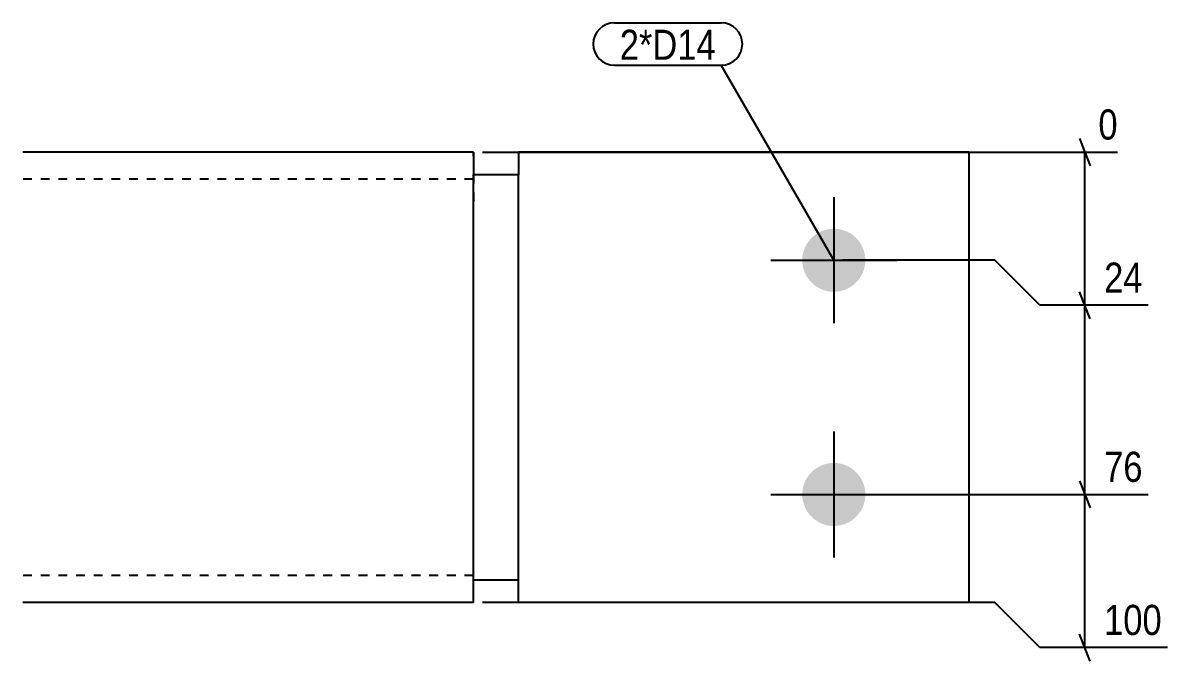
# Model space of a CAD drawing. Header units: millimetres. Extents: x 5 to 23145, y 2 to 936.
# Drawn here: x 14728 to 14982.2, y 24.8 to 166.5 of the extents above; entities that cross this region are included whole.
import ezdxf

# ---------------------------------------------------------------- set-up
doc = ezdxf.new("R2010")
doc.units = ezdxf.units.MM
doc.linetypes.add('DXK_LINE_DOT2', pattern=[3.9198, 1.9599, -1.9599])
for name, color, linetype in [('MÅLSÆTNING', 7, 'Continuous'), ('STÅL', 7, 'Continuous'), ('TEKST', 7, 'Continuous')]:
    doc.layers.add(name, color=color, linetype=linetype)
doc.styles.add('Arial Narrow', font='ARIALN.TTF', dxfattribs={"height": 0.2})

msp = doc.modelspace()

# ---------------------------------------------------------------- hatches: boundary and pattern name
at = {"layer": 'STÅL', "linetype": 'Continuous'}
for points in [[(14907.96, 120.8, -1), (14907.96, 106.8, -1)], [(14907.96, 68.8, -1), (14907.96, 54.8, -1)]]:
    msp.add_hatch(color=96, dxfattribs=at).paths.add_polyline_path(points)

# ---------------------------------------------------------------- linework, layer by layer
at = {"layer": 'MÅLSÆTNING', "color": 7, "linetype": 'Continuous'}
for p, q in [((14962.49, 140.8), (14964.89, 134.8)), ((14829.96, 137.8), (14970.95, 137.8)), ((14963.69, 103.8), (14963.69, 137.8)), ((14943.69, 113.8), (14909.96, 113.8)), ((14943.69, 113.8), (14909.96, 113.8)), ((14953.69, 103.8), (14943.69, 113.8)), ((14953.69, 103.8), (14943.69, 113.8)), ((14964.89, 100.8), (14962.49, 106.8)), ((14964.89, 100.8), (14962.49, 106.8)), ((14977.77, 103.8), (14953.69, 103.8)), ((14977.77, 103.8), (14953.69, 103.8)), ((14963.69, 61.8), (14963.69, 103.8)), ((14962.49, 64.8), (14964.89, 58.8)), ((14962.49, 64.8), (14964.89, 58.8)), ((14909.96, 61.8), (14977.77, 61.8)), ((14909.96, 61.8), (14977.77, 61.8)), ((14963.69, 27.8), (14963.69, 61.8)), ((14943.69, 37.8), (14829.96, 37.8)), ((14953.69, 27.8), (14943.69, 37.8)), ((14964.89, 24.8), (14962.49, 30.8)), ((14982.03, 27.8), (14953.69, 27.8))]:
    msp.add_line(p, q, dxfattribs=at)
at = {"layer": 'STÅL', "color": 2, "linetype": 'Continuous'}
for p, q in [((14827.96, 137.8), (14727.96, 137.8)), ((14827.96, 137.8), (14827.96, 136.89)), ((14837.96, 137.8), (14837.96, 132.8)), ((14937.96, 137.8), (14837.96, 137.8)), ((14937.96, 137.8), (14937.96, 37.8)), ((14827.96, 136.89), (14827.96, 132.8)), ((14837.96, 132.8), (14827.96, 132.8)), ((14827.96, 42.8), (14827.96, 132.8)), ((14837.96, 42.8), (14837.96, 132.8)), ((14837.96, 42.8), (14827.96, 42.8)), ((14827.96, 37.8), (14827.96, 42.8)), ((14837.96, 37.8), (14837.96, 42.8)), ((14827.96, 37.8), (14727.96, 37.8)), ((14937.96, 37.8), (14837.96, 37.8))]:
    msp.add_line(p, q, dxfattribs=at)
at = {"layer": 'STÅL', "color": 7, "linetype": 'DXK_LINE_DOT2'}
for p, q in [((14827.96, 136.89), (14827.96, 137.8)), ((14827.96, 132.8), (14827.96, 125.8)), ((14837.96, 42.8), (14837.96, 132.8)), ((14827.96, 131.8), (14727.96, 131.8)), ((14827.96, 42.8), (14827.96, 125.8)), ((14827.96, 43.8), (14727.96, 43.8))]:
    msp.add_line(p, q, dxfattribs=at)
at = {"layer": 'STÅL', "color": 96, "linetype": 'Continuous'}
for p, q in [((14907.96, 127.8), (14907.96, 99.8)), ((14893.96, 113.8), (14921.96, 113.8)), ((14907.96, 75.8), (14907.96, 47.8)), ((14893.96, 61.8), (14921.96, 61.8))]:
    msp.add_line(p, q, dxfattribs=at)

# ---------------------------------------------------------------- wipeouts: each hides what was drawn before it
at = {"color": 0, "linetype": 'Continuous'}
for points in [[(14977.89, 105.2), (14977.89, 115), (14966.56, 115), (14966.56, 105.2)], [(14977.89, 63.2), (14977.89, 73), (14966.56, 73), (14966.56, 63.2)], [(14982.16, 29.2), (14982.16, 39), (14966.56, 39), (14966.56, 29.2)]]:
    msp.add_wipeout(points, dxfattribs=at).dxf.layer = 'MÅLSÆTNING'
at = {"color": 0}
msp.add_wipeout([(14881.76, 158.3), (14881.76, 165.3), (14860.45, 165.3), (14860.45, 158.3)], dxfattribs=at).dxf.layer = 'TEKST'

# ---------------------------------------------------------------- next in the draw order: texts
at = {"layer": 'MÅLSÆTNING', "color": 3, "linetype": 'Continuous', "style": 'Arial Narrow'}
for s, p in [('24', (14967.96, 106.6)), ('76', (14967.96, 64.6)), ('100', (14967.96, 30.6))]:
    msp.add_text(s, height=6.681, dxfattribs=at).set_placement(p)

# ---------------------------------------------------------------- next in the draw order: wipeouts: each hides what was drawn before it
at = {"color": 0, "linetype": 'Continuous'}
msp.add_wipeout([(14972.35, 139.2), (14972.35, 149), (14965.29, 149), (14965.29, 139.2)], dxfattribs=at).dxf.layer = 'MÅLSÆTNING'
at = {"color": 0}
msp.add_wipeout([(14881.76, 158.3), (14881.76, 165.3), (14860.45, 165.3), (14860.45, 158.3)], dxfattribs=at).dxf.layer = 'TEKST'

# ---------------------------------------------------------------- next in the draw order: linework, layer by layer
at = {"layer": 'TEKST', "color": 7, "linetype": 'Continuous'}
for p, q in [((14859.25, 166.5), (14882.96, 166.5)), ((14859.25, 157.1), (14882.96, 157.1)), ((14907.96, 113.8), (14882.96, 157.1))]:
    msp.add_line(p, q, dxfattribs=at)
for centre, start, end in [((14859.25, 161.8), 90, 270), ((14882.96, 161.8), 270, 90)]:
    msp.add_arc(centre, 4.7, start, end, dxfattribs=at)

# ---------------------------------------------------------------- next in the draw order: texts
at = {"layer": 'MÅLSÆTNING', "color": 3, "linetype": 'Continuous', "style": 'Arial Narrow'}
msp.add_text('0', height=6.68, dxfattribs=at).set_placement((14966.69, 140.6))
at = {"layer": 'TEKST', "color": 3, "style": 'Arial Narrow'}
msp.add_text('2*D14', height=6.681, dxfattribs=at).set_placement((14860.45, 158.3))

doc.saveas('drawing.dxf')
